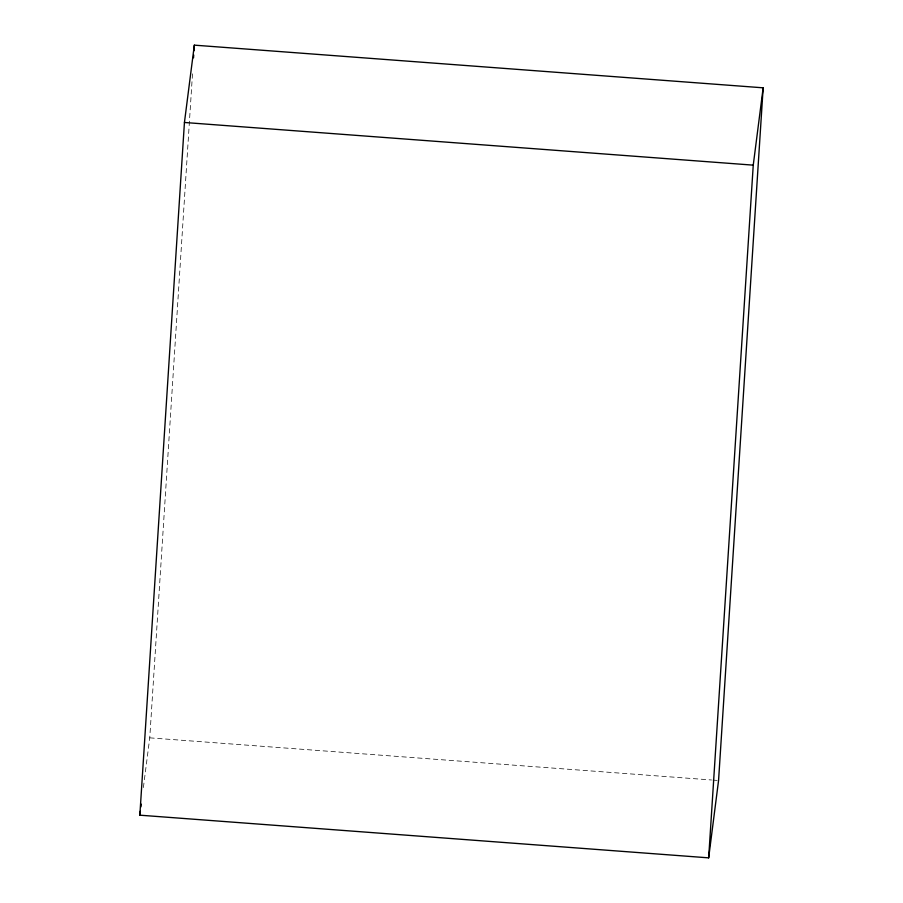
<?xml version="1.0" encoding="UTF-8"?>
<svg xmlns="http://www.w3.org/2000/svg" width="903" height="903" viewBox="0 0 903 903"><rect width="100%" height="100%" fill="white"/><g stroke="black" fill="none" stroke-linecap="round" stroke-linejoin="round"><path stroke-width="0.68" stroke-dasharray="4.51 3.39" d="M143.385 787.563L149.751 737.853L192.531 73.312M149.751 737.853L711.541 779.989M712.952 780.102L717.163 780.418"/><path stroke-width="1.35" d="M139.841 815.183L184.438 122.481L194.337 45.15L763.159 87.817L718.562 780.519L708.663 857.85L139.841 815.183L140.371 811.041M193.524 57.826L193.705 55.004M193.976 50.782L194.337 45.15M708.663 857.85L753.249 165.147L763.159 87.817M140.902 806.898L141.263 804.144M184.438 122.481L753.249 165.147"/></g></svg>
